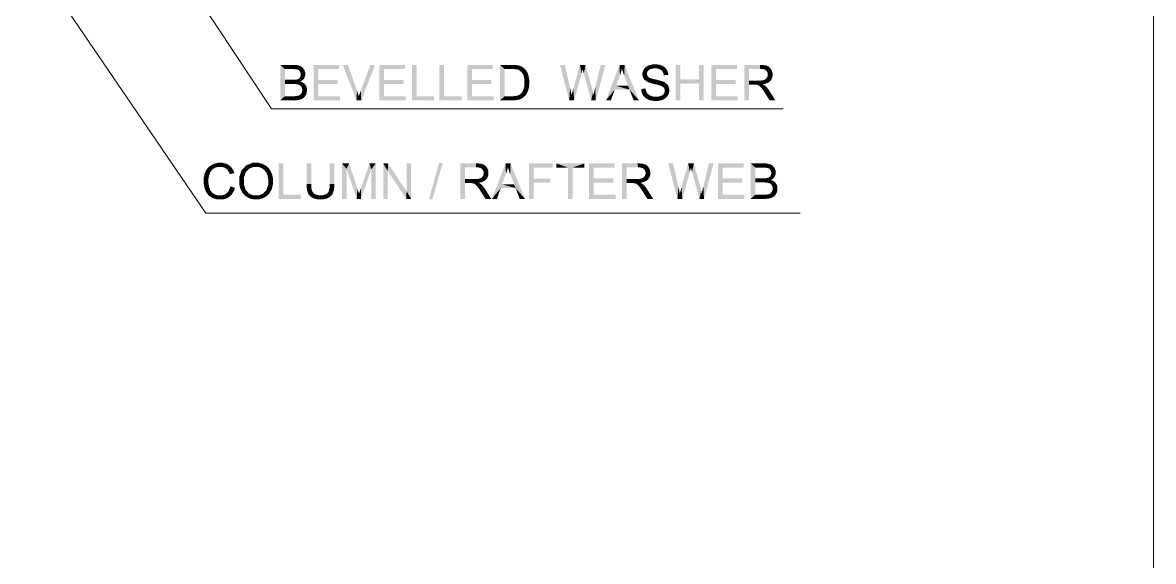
# Model space of a CAD drawing. Header units: millimetres. Extents: x 2 to 579, y 1 to 405.
# Drawn here: x 256.06 to 283.68, y 97.82 to 110.97 of the extents above; entities that cross this region are included whole.
import ezdxf

# ---------------------------------------------------------------- set-up
doc = ezdxf.new("R2010")
doc.units = ezdxf.units.MM
doc.linetypes.add('XKITLINE00', pattern=[0])
doc.layers.add('LinkedObject', color=7, linetype='Continuous', lineweight=0)

# ---------------------------------------------------------------- blocks, each defined once
blk = doc.blocks.new('*A4')
at = {"layer": 'LinkedObject'}
for points in [[(262.358, 109.933), (262.472, 109.468), (262.358, 109.069)], [(262.472, 109.57), (262.472, 109.468), (262.358, 109.933)], [(262.358, 109.933), (262.472, 109.831), (262.472, 109.57)], [(262.645, 109.831), (262.358, 109.933), (262.682, 109.933)], [(262.472, 109.831), (262.358, 109.933), (262.645, 109.831)], [(262.645, 109.831), (262.682, 109.933), (262.692, 109.831)], [(262.682, 109.933), (262.757, 109.825), (262.692, 109.831)], [(262.732, 109.933), (262.757, 109.825), (262.682, 109.933)], [(262.811, 109.92), (262.757, 109.825), (262.732, 109.933)], [(262.757, 109.825), (262.811, 109.92), (262.777, 109.819)], [(262.777, 109.819), (262.811, 109.92), (262.796, 109.813)], [(262.796, 109.813), (262.811, 109.92), (262.841, 109.907)], [(263.283, 109.567), (263.169, 109.069), (263.169, 109.933)], [(263.283, 109.567), (263.169, 109.933), (263.283, 109.831)], [(263.794, 109.831), (263.169, 109.933), (263.794, 109.933)], [(263.283, 109.831), (263.169, 109.933), (263.794, 109.831)], [(264.007, 109.933), (264.218, 109.069), (263.883, 109.933)], [(264.232, 109.305), (264.218, 109.069), (264.007, 109.933)], [(264.674, 109.933), (264.324, 109.305), (264.557, 109.933)], [(264.336, 109.069), (264.324, 109.305), (264.674, 109.933)], [(264.892, 109.567), (264.778, 109.069), (264.778, 109.933)], [(264.892, 109.567), (264.778, 109.933), (264.892, 109.831)], [(265.403, 109.831), (264.778, 109.933), (265.403, 109.933)], [(264.892, 109.831), (264.778, 109.933), (265.403, 109.831)], [(265.689, 109.933), (265.575, 109.069), (265.575, 109.933)], [(265.689, 109.171), (265.575, 109.069), (265.689, 109.933)], [(266.36, 109.933), (266.246, 109.069), (266.246, 109.933)], [(266.36, 109.171), (266.246, 109.069), (266.36, 109.933)], [(267.037, 109.567), (266.923, 109.069), (266.923, 109.933)], [(267.037, 109.567), (266.923, 109.933), (267.037, 109.831)], [(267.548, 109.831), (266.923, 109.933), (267.548, 109.933)], [(267.037, 109.831), (266.923, 109.933), (267.548, 109.831)], [(267.726, 109.933), (267.84, 109.831), (267.726, 109.069)], [(268.021, 109.831), (267.726, 109.933), (268.023, 109.933)], [(267.84, 109.831), (267.726, 109.933), (268.021, 109.831)], [(268.023, 109.933), (268.072, 109.831), (268.021, 109.831)], [(268.074, 109.933), (268.072, 109.831), (268.023, 109.933)], [(268.074, 109.933), (268.146, 109.822), (268.072, 109.831)], [(268.15, 109.927), (268.146, 109.822), (268.074, 109.933)], [(268.177, 109.921), (268.146, 109.822), (268.15, 109.927)], [(268.177, 109.921), (268.169, 109.814), (268.146, 109.822)], [(268.169, 109.814), (268.177, 109.921), (268.201, 109.801)], [(268.277, 109.881), (268.177, 109.921), (268.214, 109.912)], [(268.303, 109.859), (268.177, 109.921), (268.277, 109.881)], [(268.255, 109.752), (268.177, 109.921), (268.303, 109.859)], [(268.201, 109.801), (268.177, 109.921), (268.255, 109.752)], [(269.307, 109.933), (269.416, 109.069), (269.189, 109.933)], [(269.437, 109.367), (269.416, 109.069), (269.307, 109.933)], [(269.677, 109.933), (269.717, 109.727), (269.513, 109.35)], [(269.717, 109.727), (269.677, 109.933), (269.723, 109.748)], [(269.723, 109.748), (269.677, 109.933), (269.736, 109.799)], [(269.736, 109.799), (269.677, 109.933), (269.743, 109.829)], [(269.815, 109.933), (269.743, 109.829), (269.677, 109.933)], [(269.743, 109.829), (269.815, 109.933), (269.745, 109.819)], [(269.745, 109.819), (269.815, 109.933), (269.759, 109.768)], [(269.759, 109.768), (269.815, 109.933), (269.771, 109.727)], [(269.771, 109.727), (269.815, 109.933), (269.938, 109.495)], [(270.299, 109.933), (270.049, 109.378), (270.184, 109.933)], [(270.063, 109.069), (270.049, 109.378), (270.299, 109.933)], [(270.643, 109.933), (270.654, 109.677), (270.311, 109.069)], [(270.654, 109.677), (270.643, 109.933), (270.669, 109.718)], [(270.669, 109.718), (270.643, 109.933), (270.692, 109.801)], [(270.692, 109.801), (270.643, 109.933), (270.701, 109.842)], [(270.766, 109.933), (270.701, 109.842), (270.643, 109.933)], [(270.701, 109.842), (270.766, 109.933), (270.711, 109.807)], [(270.711, 109.807), (270.766, 109.933), (270.742, 109.717)], [(270.742, 109.717), (270.766, 109.933), (270.762, 109.663)], [(270.762, 109.663), (270.766, 109.933), (270.853, 109.424)], [(270.853, 109.424), (270.766, 109.933), (270.888, 109.331)], [(270.888, 109.331), (270.766, 109.933), (271.118, 109.069)], [(271.385, 109.828), (271.314, 109.904), (271.35, 109.918)], [(271.385, 109.933), (271.461, 109.847), (271.35, 109.918)], [(271.35, 109.918), (271.461, 109.847), (271.385, 109.828)], [(271.465, 109.948), (271.461, 109.847), (271.385, 109.933)], [(271.508, 109.948), (271.461, 109.847), (271.465, 109.948)], [(271.461, 109.847), (271.508, 109.948), (271.512, 109.847)], [(271.508, 109.948), (271.562, 109.847), (271.512, 109.847)], [(271.641, 109.932), (271.508, 109.948), (271.556, 109.948)], [(271.677, 109.917), (271.508, 109.948), (271.641, 109.932)], [(271.637, 109.826), (271.508, 109.948), (271.677, 109.917)], [(271.562, 109.847), (271.508, 109.948), (271.637, 109.826)], [(272.132, 109.578), (272.018, 109.069), (272.018, 109.933)], [(272.132, 109.578), (272.018, 109.933), (272.132, 109.933)], [(272.696, 109.933), (272.582, 109.578), (272.582, 109.933)], [(272.582, 109.476), (272.582, 109.578), (272.696, 109.933)], [(272.582, 109.476), (272.696, 109.933), (272.696, 109.069)], [(273.001, 109.567), (272.887, 109.069), (272.887, 109.933)], [(273.001, 109.567), (272.887, 109.933), (273.001, 109.831)], [(273.512, 109.831), (272.887, 109.933), (273.512, 109.933)], [(273.001, 109.831), (272.887, 109.933), (273.512, 109.831)], [(273.806, 109.552), (273.692, 109.069), (273.692, 109.933)], [(273.692, 109.933), (273.806, 109.838), (273.806, 109.552)], [(274.079, 109.838), (273.692, 109.933), (274.074, 109.933)], [(273.806, 109.838), (273.692, 109.933), (274.079, 109.838)], [(274.074, 109.933), (274.127, 109.838), (274.079, 109.838)], [(274.219, 109.922), (274.074, 109.933), (274.132, 109.933)], [(274.249, 109.91), (274.074, 109.933), (274.219, 109.922)], [(274.197, 109.818), (274.074, 109.933), (274.249, 109.91)], [(274.127, 109.838), (274.074, 109.933), (274.197, 109.818)], [(262.841, 109.907), (262.825, 109.791), (262.796, 109.813)], [(262.871, 109.894), (262.825, 109.791), (262.841, 109.907)], [(262.918, 109.853), (262.825, 109.791), (262.871, 109.894)], [(262.935, 109.826), (262.825, 109.791), (262.918, 109.853)], [(262.825, 109.791), (262.935, 109.826), (262.836, 109.774)], [(262.935, 109.826), (262.846, 109.758), (262.836, 109.774)], [(262.845, 109.638), (262.969, 109.712), (262.939, 109.608)], [(262.856, 109.676), (262.969, 109.712), (262.845, 109.638)], [(262.846, 109.758), (262.935, 109.826), (262.856, 109.72)], [(262.856, 109.72), (262.935, 109.826), (262.969, 109.712)], [(262.969, 109.712), (262.856, 109.699), (262.856, 109.72)], [(262.856, 109.699), (262.969, 109.712), (262.856, 109.676)], [(262.969, 109.742), (262.935, 109.826), (262.952, 109.799)], [(262.969, 109.712), (262.935, 109.826), (262.969, 109.742)], [(262.939, 109.608), (262.969, 109.712), (262.954, 109.632)], [(262.954, 109.632), (262.969, 109.712), (262.969, 109.684)], [(267.726, 109.069), (267.84, 109.831), (267.84, 109.171)], [(268.303, 109.859), (268.278, 109.716), (268.255, 109.752)], [(268.338, 109.83), (268.278, 109.716), (268.303, 109.859)], [(268.389, 109.756), (268.278, 109.716), (268.338, 109.83)], [(268.278, 109.716), (268.389, 109.756), (268.3, 109.68)], [(268.3, 109.68), (268.389, 109.756), (268.406, 109.711)], [(268.406, 109.711), (268.322, 109.575), (268.3, 109.68)], [(268.423, 109.666), (268.322, 109.575), (268.406, 109.711)], [(268.44, 109.564), (268.322, 109.575), (268.423, 109.666)], [(269.513, 109.35), (269.717, 109.727), (269.535, 109.069)], [(269.938, 109.495), (269.951, 109.069), (269.771, 109.727)], [(270.311, 109.069), (270.654, 109.677), (270.559, 109.424)], [(271.241, 109.832), (271.204, 109.71), (271.223, 109.804)], [(271.338, 109.79), (271.204, 109.71), (271.241, 109.832)], [(271.223, 109.804), (271.204, 109.71), (271.204, 109.742)], [(271.314, 109.744), (271.204, 109.71), (271.338, 109.79)], [(271.204, 109.71), (271.314, 109.744), (271.314, 109.717)], [(271.314, 109.694), (271.204, 109.71), (271.314, 109.717)], [(271.204, 109.71), (271.314, 109.694), (271.204, 109.68)], [(271.204, 109.68), (271.314, 109.694), (271.219, 109.626)], [(271.219, 109.626), (271.314, 109.694), (271.235, 109.602)], [(271.235, 109.602), (271.314, 109.694), (271.331, 109.655)], [(271.331, 109.655), (271.296, 109.538), (271.235, 109.602)], [(271.26, 109.86), (271.361, 109.809), (271.241, 109.832)], [(271.241, 109.832), (271.361, 109.809), (271.338, 109.79)], [(271.314, 109.904), (271.361, 109.809), (271.26, 109.86)], [(271.348, 109.64), (271.296, 109.538), (271.331, 109.655)], [(271.361, 109.809), (271.314, 109.904), (271.385, 109.828)], [(271.677, 109.917), (271.663, 109.805), (271.637, 109.826)], [(271.714, 109.901), (271.663, 109.805), (271.677, 109.917)], [(271.663, 109.805), (271.714, 109.901), (271.688, 109.784)], [(271.688, 109.784), (271.714, 109.901), (271.79, 109.826)], [(271.79, 109.826), (271.718, 109.722), (271.688, 109.784)], [(271.79, 109.826), (271.714, 109.901), (271.77, 109.856)], [(271.81, 109.796), (271.718, 109.722), (271.79, 109.826)], [(271.831, 109.728), (271.718, 109.722), (271.81, 109.796)], [(271.832, 109.69), (271.718, 109.722), (271.831, 109.728)], [(271.718, 109.722), (271.832, 109.69), (271.723, 109.681)], [(274.249, 109.91), (274.219, 109.799), (274.197, 109.818)], [(274.279, 109.898), (274.219, 109.799), (274.249, 109.91)], [(274.219, 109.799), (274.279, 109.898), (274.242, 109.779)], [(274.242, 109.779), (274.279, 109.898), (274.345, 109.828)], [(274.345, 109.828), (274.264, 109.728), (274.242, 109.779)], [(274.252, 109.638), (274.381, 109.697), (274.322, 109.542)], [(274.264, 109.677), (274.381, 109.697), (274.252, 109.638)], [(274.363, 109.798), (274.264, 109.728), (274.345, 109.828)], [(274.381, 109.733), (274.264, 109.728), (274.363, 109.798)], [(274.381, 109.697), (274.264, 109.728), (274.381, 109.733)], [(274.264, 109.728), (274.381, 109.697), (274.264, 109.698)], [(274.381, 109.697), (274.264, 109.677), (274.264, 109.698)], [(274.345, 109.828), (274.279, 109.898), (274.327, 109.857)], [(274.322, 109.542), (274.381, 109.697), (274.352, 109.574)], [(274.352, 109.574), (274.381, 109.697), (274.381, 109.651)], [(262.358, 109.069), (262.472, 109.468), (262.472, 109.171)], [(262.672, 109.468), (262.472, 109.57), (262.659, 109.57)], [(262.472, 109.468), (262.472, 109.57), (262.672, 109.468)], [(262.713, 109.468), (262.659, 109.57), (262.697, 109.57)], [(262.672, 109.468), (262.659, 109.57), (262.713, 109.468)], [(262.752, 109.575), (262.848, 109.529), (262.697, 109.57)], [(262.697, 109.57), (262.848, 109.529), (262.713, 109.468)], [(262.713, 109.468), (262.848, 109.529), (262.777, 109.461)], [(262.768, 109.58), (262.878, 109.544), (262.752, 109.575)], [(262.848, 109.529), (262.752, 109.575), (262.878, 109.544)], [(262.79, 109.587), (262.878, 109.544), (262.768, 109.58)], [(262.848, 109.529), (262.821, 109.447), (262.777, 109.461)], [(262.823, 109.608), (262.878, 109.544), (262.79, 109.587)], [(262.821, 109.447), (262.848, 109.529), (262.855, 109.422)], [(262.939, 109.608), (262.823, 109.608), (262.845, 109.638)], [(262.924, 109.583), (262.823, 109.608), (262.939, 109.608)], [(262.878, 109.544), (262.823, 109.608), (262.924, 109.583)], [(262.947, 109.478), (262.848, 109.529), (262.887, 109.517)], [(262.855, 109.422), (262.848, 109.529), (262.947, 109.478)], [(262.855, 109.422), (262.947, 109.478), (262.868, 109.404)], [(262.868, 109.404), (262.947, 109.478), (262.88, 109.386)], [(262.88, 109.386), (262.947, 109.478), (262.968, 109.45)], [(262.968, 109.45), (262.893, 109.344), (262.88, 109.386)], [(262.989, 109.423), (262.893, 109.344), (262.968, 109.45)], [(263.01, 109.357), (262.893, 109.344), (262.989, 109.423)], [(263.283, 109.465), (263.169, 109.069), (263.283, 109.567)], [(263.283, 109.171), (263.169, 109.069), (263.283, 109.465)], [(263.762, 109.465), (263.283, 109.567), (263.762, 109.567)], [(263.283, 109.465), (263.283, 109.567), (263.762, 109.465)], [(264.892, 109.465), (264.778, 109.069), (264.892, 109.567)], [(264.892, 109.171), (264.778, 109.069), (264.892, 109.465)], [(265.371, 109.465), (264.892, 109.567), (265.371, 109.567)], [(264.892, 109.465), (264.892, 109.567), (265.371, 109.465)], [(267.037, 109.465), (266.923, 109.069), (267.037, 109.567)], [(267.037, 109.171), (266.923, 109.069), (267.037, 109.465)], [(267.516, 109.465), (267.037, 109.567), (267.516, 109.567)], [(267.037, 109.465), (267.037, 109.567), (267.516, 109.465)], [(268.417, 109.331), (268.299, 109.341), (268.311, 109.376)], [(268.322, 109.459), (268.44, 109.457), (268.311, 109.376)], [(268.311, 109.376), (268.44, 109.457), (268.417, 109.331)], [(268.44, 109.506), (268.322, 109.575), (268.44, 109.564)], [(268.322, 109.575), (268.44, 109.506), (268.322, 109.508)], [(268.44, 109.506), (268.322, 109.459), (268.322, 109.508)], [(268.44, 109.457), (268.322, 109.459), (268.44, 109.506)], [(268.417, 109.331), (268.44, 109.457), (268.428, 109.369)], [(269.448, 109.322), (269.416, 109.069), (269.437, 109.367)], [(269.961, 109.414), (269.951, 109.069), (269.938, 109.495)], [(269.995, 109.261), (269.951, 109.069), (269.961, 109.414)], [(270.049, 109.378), (270.063, 109.069), (270.036, 109.325)], [(270.527, 109.331), (270.311, 109.069), (270.559, 109.424)], [(270.559, 109.424), (270.888, 109.331), (270.527, 109.331)], [(270.853, 109.424), (270.888, 109.331), (270.559, 109.424)], [(271.235, 109.602), (271.296, 109.538), (271.25, 109.578)], [(271.296, 109.538), (271.348, 109.64), (271.327, 109.521)], [(271.327, 109.521), (271.348, 109.64), (271.364, 109.625)], [(271.327, 109.521), (271.364, 109.625), (271.35, 109.509)], [(271.35, 109.509), (271.364, 109.625), (271.434, 109.482)], [(271.434, 109.482), (271.364, 109.625), (271.45, 109.595)], [(271.434, 109.482), (271.45, 109.595), (271.493, 109.467)], [(271.493, 109.467), (271.45, 109.595), (271.52, 109.579)], [(271.493, 109.467), (271.52, 109.579), (271.553, 109.453)], [(271.553, 109.453), (271.52, 109.579), (271.589, 109.563)], [(271.553, 109.453), (271.589, 109.563), (271.629, 109.432)], [(271.629, 109.432), (271.589, 109.563), (271.647, 109.425)], [(271.647, 109.425), (271.589, 109.563), (271.674, 109.415)], [(271.685, 109.536), (271.674, 109.415), (271.589, 109.563)], [(271.711, 109.524), (271.674, 109.415), (271.685, 109.536)], [(271.674, 109.415), (271.711, 109.524), (271.713, 109.389)], [(271.713, 109.389), (271.711, 109.524), (271.749, 109.506)], [(271.713, 109.389), (271.749, 109.506), (271.725, 109.374)], [(271.725, 109.374), (271.749, 109.506), (271.737, 109.359)], [(271.749, 109.506), (271.822, 109.436), (271.737, 109.359)], [(271.737, 109.359), (271.822, 109.436), (271.749, 109.324)], [(271.822, 109.436), (271.749, 109.506), (271.804, 109.462)], [(271.749, 109.324), (271.822, 109.436), (271.84, 109.409)], [(271.749, 109.324), (271.84, 109.409), (271.749, 109.303)], [(271.749, 109.303), (271.84, 109.409), (271.749, 109.283)], [(271.84, 109.409), (271.858, 109.313), (271.749, 109.283)], [(271.858, 109.313), (271.84, 109.409), (271.858, 109.348)], [(272.132, 109.476), (272.018, 109.069), (272.132, 109.578)], [(272.018, 109.069), (272.132, 109.476), (272.132, 109.069)], [(272.132, 109.578), (272.582, 109.476), (272.132, 109.476)], [(272.582, 109.578), (272.582, 109.476), (272.132, 109.578)], [(272.582, 109.476), (272.696, 109.069), (272.582, 109.069)], [(273.001, 109.465), (272.887, 109.069), (273.001, 109.567)], [(273.001, 109.171), (272.887, 109.069), (273.001, 109.465)], [(273.48, 109.465), (273.001, 109.567), (273.48, 109.567)], [(273.001, 109.465), (273.001, 109.567), (273.48, 109.465)], [(273.806, 109.552), (273.806, 109.453), (273.692, 109.069)], [(273.692, 109.069), (273.806, 109.453), (273.806, 109.069)], [(273.938, 109.453), (273.806, 109.552), (274.051, 109.552)], [(273.806, 109.453), (273.806, 109.552), (273.938, 109.453)], [(273.938, 109.453), (274.051, 109.552), (273.96, 109.453)], [(273.96, 109.453), (274.051, 109.552), (273.992, 109.451)], [(273.992, 109.451), (274.051, 109.552), (274.002, 109.449)], [(274.002, 109.449), (274.051, 109.552), (274.015, 109.445)], [(274.015, 109.445), (274.051, 109.552), (274.041, 109.434)], [(274.041, 109.434), (274.051, 109.552), (274.09, 109.552)], [(274.041, 109.434), (274.09, 109.552), (274.054, 109.426)], [(274.09, 109.552), (274.138, 109.462), (274.054, 109.426)], [(274.054, 109.426), (274.138, 109.462), (274.067, 109.418)], [(274.138, 109.462), (274.096, 109.389), (274.067, 109.418)], [(274.152, 109.56), (274.138, 109.462), (274.09, 109.552)], [(274.161, 109.451), (274.096, 109.389), (274.138, 109.462)], [(274.096, 109.389), (274.161, 109.451), (274.112, 109.368)], [(274.112, 109.368), (274.161, 109.451), (274.128, 109.347)], [(274.128, 109.347), (274.161, 109.451), (274.207, 109.419)], [(274.207, 109.419), (274.169, 109.288), (274.128, 109.347)], [(274.138, 109.462), (274.152, 109.56), (274.2, 109.471)], [(274.174, 109.568), (274.322, 109.542), (274.152, 109.56)], [(274.292, 109.511), (274.152, 109.56), (274.322, 109.542)], [(274.2, 109.471), (274.152, 109.56), (274.292, 109.511)], [(274.207, 109.419), (274.161, 109.451), (274.195, 109.43)], [(274.232, 109.396), (274.169, 109.288), (274.207, 109.419)], [(274.279, 109.339), (274.169, 109.288), (274.232, 109.396)], [(274.196, 109.576), (274.322, 109.542), (274.174, 109.568)], [(274.322, 109.542), (274.196, 109.576), (274.229, 109.602)], [(274.241, 109.62), (274.322, 109.542), (274.229, 109.602)], [(274.252, 109.638), (274.322, 109.542), (274.241, 109.62)], [(262.472, 109.171), (262.687, 109.069), (262.358, 109.069)], [(262.688, 109.171), (262.687, 109.069), (262.472, 109.171)], [(262.688, 109.171), (262.728, 109.069), (262.687, 109.069)], [(262.715, 109.171), (262.728, 109.069), (262.688, 109.171)], [(262.754, 109.173), (262.798, 109.076), (262.715, 109.171)], [(262.715, 109.171), (262.798, 109.076), (262.728, 109.069)], [(262.766, 109.175), (262.798, 109.076), (262.754, 109.173)], [(262.827, 109.084), (262.766, 109.175), (262.785, 109.179)], [(262.798, 109.076), (262.766, 109.175), (262.827, 109.084)], [(262.818, 109.191), (262.921, 109.126), (262.785, 109.179)], [(262.785, 109.179), (262.921, 109.126), (262.827, 109.084)], [(262.832, 109.199), (262.921, 109.126), (262.818, 109.191)], [(262.827, 109.084), (262.921, 109.126), (262.855, 109.091)], [(262.921, 109.126), (262.832, 109.199), (262.845, 109.207)], [(262.867, 109.231), (262.94, 109.14), (262.845, 109.207)], [(262.845, 109.207), (262.94, 109.14), (262.921, 109.126)], [(262.855, 109.091), (262.921, 109.126), (262.902, 109.112)], [(262.985, 109.207), (262.867, 109.231), (262.884, 109.263)], [(262.972, 109.181), (262.867, 109.231), (262.985, 109.207)], [(262.94, 109.14), (262.867, 109.231), (262.972, 109.181)], [(262.884, 109.263), (263.01, 109.32), (262.985, 109.207)], [(262.893, 109.299), (263.01, 109.32), (262.884, 109.263)], [(263.01, 109.32), (262.893, 109.344), (263.01, 109.357)], [(262.893, 109.344), (263.01, 109.32), (262.893, 109.32)], [(263.01, 109.32), (262.893, 109.299), (262.893, 109.32)], [(262.985, 109.207), (263.01, 109.32), (262.997, 109.233)], [(262.997, 109.233), (263.01, 109.32), (263.01, 109.289)], [(263.169, 109.069), (263.283, 109.171), (263.814, 109.069)], [(263.814, 109.069), (263.283, 109.171), (263.814, 109.171)], [(264.245, 109.268), (264.218, 109.069), (264.232, 109.305)], [(264.268, 109.197), (264.218, 109.069), (264.245, 109.268)], [(264.277, 109.164), (264.218, 109.069), (264.268, 109.197)], [(264.218, 109.069), (264.277, 109.164), (264.336, 109.069)], [(264.287, 109.199), (264.336, 109.069), (264.277, 109.164)], [(264.31, 109.27), (264.336, 109.069), (264.287, 109.199)], [(264.324, 109.305), (264.336, 109.069), (264.31, 109.27)], [(264.778, 109.069), (264.892, 109.171), (265.422, 109.069)], [(265.422, 109.069), (264.892, 109.171), (265.422, 109.171)], [(265.575, 109.069), (265.689, 109.171), (266.114, 109.069)], [(266.114, 109.069), (265.689, 109.171), (266.114, 109.171)], [(266.246, 109.069), (266.36, 109.171), (266.785, 109.069)], [(266.785, 109.069), (266.36, 109.171), (266.785, 109.171)], [(266.923, 109.069), (267.037, 109.171), (267.568, 109.069)], [(267.568, 109.069), (267.037, 109.171), (267.568, 109.171)], [(267.84, 109.171), (268.037, 109.069), (267.726, 109.069)], [(268.024, 109.171), (268.037, 109.069), (267.84, 109.171)], [(268.024, 109.171), (268.077, 109.069), (268.037, 109.069)], [(268.067, 109.171), (268.077, 109.069), (268.024, 109.171)], [(268.176, 109.084), (268.067, 109.171), (268.134, 109.179)], [(268.146, 109.077), (268.067, 109.171), (268.176, 109.084)], [(268.077, 109.069), (268.067, 109.171), (268.146, 109.077)], [(268.158, 109.187), (268.176, 109.084), (268.134, 109.179)], [(268.183, 109.195), (268.176, 109.084), (268.158, 109.187)], [(268.176, 109.084), (268.183, 109.195), (268.206, 109.091)], [(268.279, 109.127), (268.183, 109.195), (268.222, 109.217)], [(268.258, 109.113), (268.183, 109.195), (268.279, 109.127)], [(268.206, 109.091), (268.183, 109.195), (268.258, 109.113)], [(268.236, 109.232), (268.3, 109.142), (268.222, 109.217)], [(268.222, 109.217), (268.3, 109.142), (268.279, 109.127)], [(268.358, 109.206), (268.236, 109.232), (268.256, 109.252)], [(268.34, 109.181), (268.236, 109.232), (268.358, 109.206)], [(268.3, 109.142), (268.236, 109.232), (268.34, 109.181)], [(268.256, 109.252), (268.417, 109.331), (268.358, 109.206)], [(268.288, 109.307), (268.417, 109.331), (268.256, 109.252)], [(268.299, 109.341), (268.417, 109.331), (268.288, 109.307)], [(268.358, 109.206), (268.417, 109.331), (268.376, 109.231)], [(268.376, 109.231), (268.417, 109.331), (268.405, 109.293)], [(269.466, 109.234), (269.416, 109.069), (269.448, 109.322)], [(269.473, 109.19), (269.416, 109.069), (269.466, 109.234)], [(269.473, 109.19), (269.535, 109.069), (269.416, 109.069)], [(269.49, 109.259), (269.535, 109.069), (269.473, 109.19)], [(269.51, 109.339), (269.535, 109.069), (269.49, 109.259)], [(269.513, 109.35), (269.535, 109.069), (269.51, 109.339)], [(270.006, 109.19), (269.951, 109.069), (269.995, 109.261)], [(270.006, 109.19), (270.063, 109.069), (269.951, 109.069)], [(270.014, 109.231), (270.063, 109.069), (270.006, 109.19)], [(270.036, 109.325), (270.063, 109.069), (270.014, 109.231)], [(270.311, 109.069), (270.527, 109.331), (270.432, 109.069)], [(270.888, 109.331), (271.118, 109.069), (270.988, 109.069)], [(271.284, 109.324), (271.172, 109.347), (271.28, 109.356)], [(271.172, 109.347), (271.22, 109.191), (271.174, 109.303)], [(271.284, 109.324), (271.22, 109.191), (271.172, 109.347)], [(271.174, 109.303), (271.22, 109.191), (271.197, 109.226)], [(271.302, 109.27), (271.22, 109.191), (271.284, 109.324)], [(271.22, 109.191), (271.302, 109.27), (271.242, 109.157)], [(271.242, 109.157), (271.302, 109.27), (271.304, 109.106)], [(271.316, 109.249), (271.304, 109.106), (271.302, 109.27)], [(271.33, 109.229), (271.304, 109.106), (271.316, 109.249)], [(271.33, 109.229), (271.344, 109.089), (271.304, 109.106)], [(271.373, 109.195), (271.344, 109.089), (271.33, 109.229)], [(271.344, 109.089), (271.373, 109.195), (271.383, 109.072)], [(271.403, 109.182), (271.383, 109.072), (271.373, 109.195)], [(271.432, 109.169), (271.383, 109.072), (271.403, 109.182)], [(271.432, 109.169), (271.481, 109.055), (271.383, 109.072)], [(271.498, 109.156), (271.481, 109.055), (271.432, 109.169)], [(271.498, 109.156), (271.54, 109.055), (271.481, 109.055)], [(271.535, 109.156), (271.54, 109.055), (271.498, 109.156)], [(271.535, 109.156), (271.586, 109.055), (271.54, 109.055)], [(271.567, 109.156), (271.586, 109.055), (271.535, 109.156)], [(271.625, 109.166), (271.706, 109.088), (271.567, 109.156)], [(271.567, 109.156), (271.706, 109.088), (271.586, 109.055)], [(271.65, 109.176), (271.799, 109.153), (271.625, 109.166)], [(271.743, 109.105), (271.625, 109.166), (271.799, 109.153)], [(271.706, 109.088), (271.625, 109.166), (271.743, 109.105)], [(271.675, 109.186), (271.799, 109.153), (271.65, 109.176)], [(271.712, 109.212), (271.819, 109.183), (271.675, 109.186)], [(271.675, 109.186), (271.819, 109.183), (271.799, 109.153)], [(271.724, 109.229), (271.839, 109.214), (271.712, 109.212)], [(271.819, 109.183), (271.712, 109.212), (271.839, 109.214)], [(271.736, 109.246), (271.839, 109.214), (271.724, 109.229)], [(271.736, 109.246), (271.858, 109.313), (271.839, 109.214)], [(271.749, 109.283), (271.858, 109.313), (271.736, 109.246)], [(271.839, 109.214), (271.858, 109.313), (271.858, 109.279)], [(272.887, 109.069), (273.001, 109.171), (273.532, 109.069)], [(273.532, 109.069), (273.001, 109.171), (273.532, 109.171)], [(274.169, 109.288), (274.279, 109.339), (274.194, 109.249)], [(274.194, 109.249), (274.279, 109.339), (274.302, 109.304)], [(274.194, 109.249), (274.302, 109.304), (274.308, 109.069)], [(274.308, 109.069), (274.302, 109.304), (274.451, 109.069)], [(271.586, 109.055), (271.706, 109.088), (271.669, 109.071)], [(260.636, 107.465), (260.691, 107.374), (260.563, 107.389)], [(260.684, 107.491), (260.691, 107.374), (260.636, 107.465)], [(260.731, 107.518), (260.841, 107.446), (260.684, 107.491)], [(260.684, 107.491), (260.841, 107.446), (260.758, 107.422)], [(260.691, 107.374), (260.684, 107.491), (260.724, 107.398)], [(260.724, 107.398), (260.684, 107.491), (260.758, 107.422)], [(260.836, 107.544), (260.841, 107.446), (260.731, 107.518)], [(260.893, 107.544), (260.841, 107.446), (260.836, 107.544)], [(260.841, 107.446), (260.893, 107.544), (260.891, 107.446)], [(260.893, 107.544), (260.934, 107.446), (260.891, 107.446)], [(261.067, 107.511), (260.893, 107.544), (260.958, 107.544)], [(261.111, 107.478), (260.893, 107.544), (261.067, 107.511)], [(261.006, 107.424), (260.893, 107.544), (261.111, 107.478)], [(260.934, 107.446), (260.893, 107.544), (261.006, 107.424)], [(261.006, 107.424), (261.111, 107.478), (261.034, 107.403)], [(261.111, 107.478), (261.063, 107.381), (261.034, 107.403)], [(261.063, 107.381), (261.111, 107.478), (261.106, 107.313)], [(261.106, 107.313), (261.111, 107.478), (261.234, 107.292)], [(261.216, 107.352), (261.111, 107.478), (261.155, 107.445)], [(261.234, 107.292), (261.111, 107.478), (261.216, 107.352)], [(261.676, 107.544), (261.469, 107.422), (261.527, 107.483)], [(261.767, 107.544), (261.469, 107.422), (261.676, 107.544)], [(261.707, 107.445), (261.469, 107.422), (261.767, 107.544)], [(261.603, 107.403), (261.469, 107.422), (261.707, 107.445)], [(261.707, 107.445), (261.767, 107.544), (261.768, 107.445)], [(261.767, 107.544), (261.811, 107.445), (261.768, 107.445)], [(261.935, 107.515), (261.767, 107.544), (261.827, 107.544)], [(261.983, 107.486), (261.767, 107.544), (261.935, 107.515)], [(261.888, 107.423), (261.767, 107.544), (261.983, 107.486)], [(261.811, 107.445), (261.767, 107.544), (261.888, 107.423)], [(261.888, 107.423), (261.983, 107.486), (261.922, 107.402)], [(261.983, 107.486), (261.957, 107.38), (261.922, 107.402)], [(261.957, 107.38), (261.983, 107.486), (262.009, 107.319)], [(262.104, 107.378), (261.983, 107.486), (262.031, 107.458)], [(262.129, 107.327), (261.983, 107.486), (262.104, 107.378)], [(262.009, 107.319), (261.983, 107.486), (262.129, 107.327)], [(262.436, 107.529), (262.322, 106.665), (262.322, 107.529)], [(262.436, 106.767), (262.322, 106.665), (262.436, 107.529)], [(263.114, 107.529), (263, 107.03), (263, 107.529)], [(263.114, 107.03), (263, 107.03), (263.114, 107.529)], [(263.679, 107.529), (263.565, 107.03), (263.565, 107.529)], [(263.679, 107.03), (263.565, 107.03), (263.679, 107.529)], [(263.866, 107.529), (263.975, 107.4), (263.866, 106.665)], [(263.975, 107.4), (263.866, 107.529), (264.037, 107.529)], [(263.975, 107.4), (264.037, 107.529), (264.225, 106.665)], [(264.225, 106.665), (264.037, 107.529), (264.241, 106.918)], [(264.536, 107.529), (264.579, 107.388), (264.329, 106.928)], [(264.689, 107.529), (264.579, 107.388), (264.536, 107.529)], [(264.579, 106.665), (264.689, 107.529), (264.689, 106.665)], [(264.579, 107.388), (264.689, 107.529), (264.579, 106.665)], [(264.872, 107.529), (264.982, 107.343), (264.872, 106.665)], [(264.982, 107.343), (264.872, 107.529), (264.989, 107.529)], [(264.982, 107.343), (264.989, 107.529), (265.435, 106.665)], [(265.435, 106.665), (264.989, 107.529), (265.442, 106.851)], [(265.552, 107.529), (265.442, 106.851), (265.442, 107.529)], [(265.552, 106.665), (265.442, 106.851), (265.552, 107.529)], [(266.323, 107.543), (265.987, 106.65), (266.237, 107.543)], [(266.072, 106.65), (265.987, 106.65), (266.323, 107.543)], [(266.866, 107.148), (266.752, 106.665), (266.752, 107.529)], [(266.752, 107.529), (266.866, 107.434), (266.866, 107.148)], [(267.139, 107.434), (266.752, 107.529), (267.135, 107.529)], [(266.866, 107.434), (266.752, 107.529), (267.139, 107.434)], [(267.135, 107.529), (267.187, 107.434), (267.139, 107.434)], [(267.28, 107.517), (267.135, 107.529), (267.192, 107.529)], [(267.31, 107.506), (267.135, 107.529), (267.28, 107.517)], [(267.257, 107.414), (267.135, 107.529), (267.31, 107.506)], [(267.187, 107.434), (267.135, 107.529), (267.257, 107.414)], [(267.31, 107.506), (267.28, 107.394), (267.257, 107.414)], [(267.34, 107.494), (267.28, 107.394), (267.31, 107.506)], [(267.28, 107.394), (267.34, 107.494), (267.302, 107.375)], [(267.302, 107.375), (267.34, 107.494), (267.406, 107.423)], [(267.406, 107.423), (267.34, 107.494), (267.388, 107.453)], [(267.858, 107.529), (267.87, 107.273), (267.527, 106.665)], [(267.87, 107.273), (267.858, 107.529), (267.885, 107.314)], [(267.885, 107.314), (267.858, 107.529), (267.908, 107.397)], [(267.908, 107.397), (267.858, 107.529), (267.916, 107.438)], [(267.981, 107.529), (267.916, 107.438), (267.858, 107.529)], [(267.916, 107.438), (267.981, 107.529), (267.927, 107.403)], [(267.927, 107.403), (267.981, 107.529), (267.957, 107.313)], [(267.957, 107.313), (267.981, 107.529), (267.978, 107.258)], [(267.978, 107.258), (267.981, 107.529), (268.068, 107.02)], [(268.068, 107.02), (267.981, 107.529), (268.104, 106.927)], [(268.104, 106.927), (267.981, 107.529), (268.334, 106.665)], [(268.546, 107.159), (268.432, 106.665), (268.432, 107.529)], [(268.546, 107.159), (268.432, 107.529), (268.546, 107.427)], [(269.014, 107.427), (268.432, 107.529), (269.014, 107.529)], [(268.546, 107.427), (268.432, 107.529), (269.014, 107.427)], [(269.098, 107.529), (269.382, 107.427), (269.098, 107.427)], [(269.496, 107.427), (269.382, 107.427), (269.098, 107.529)], [(269.496, 107.427), (269.098, 107.529), (269.782, 107.529)], [(269.496, 107.427), (269.782, 107.529), (269.782, 107.427)], [(270.015, 107.163), (269.901, 106.665), (269.901, 107.529)], [(270.015, 107.163), (269.901, 107.529), (270.015, 107.427)], [(270.526, 107.427), (269.901, 107.529), (270.526, 107.529)], [(270.015, 107.427), (269.901, 107.529), (270.526, 107.427)], [(270.82, 107.148), (270.706, 106.665), (270.706, 107.529)], [(270.706, 107.529), (270.82, 107.434), (270.82, 107.148)], [(271.093, 107.434), (270.706, 107.529), (271.088, 107.529)], [(270.82, 107.434), (270.706, 107.529), (271.093, 107.434)], [(271.088, 107.529), (271.141, 107.434), (271.093, 107.434)], [(271.233, 107.517), (271.088, 107.529), (271.146, 107.529)], [(271.263, 107.506), (271.088, 107.529), (271.233, 107.517)], [(271.211, 107.414), (271.088, 107.529), (271.263, 107.506)], [(271.141, 107.434), (271.088, 107.529), (271.211, 107.414)], [(271.263, 107.506), (271.233, 107.394), (271.211, 107.414)], [(271.294, 107.494), (271.233, 107.394), (271.263, 107.506)], [(271.233, 107.394), (271.294, 107.494), (271.256, 107.375)], [(271.256, 107.375), (271.294, 107.494), (271.359, 107.423)], [(271.359, 107.423), (271.294, 107.494), (271.341, 107.453)], [(271.95, 107.529), (272.059, 106.665), (271.832, 107.529)], [(272.08, 106.962), (272.059, 106.665), (271.95, 107.529)], [(272.32, 107.529), (272.36, 107.323), (272.156, 106.945)], [(272.36, 107.323), (272.32, 107.529), (272.366, 107.344)], [(272.366, 107.344), (272.32, 107.529), (272.379, 107.395)], [(272.379, 107.395), (272.32, 107.529), (272.386, 107.425)], [(272.458, 107.529), (272.386, 107.425), (272.32, 107.529)], [(272.386, 107.425), (272.458, 107.529), (272.388, 107.415)], [(272.388, 107.415), (272.458, 107.529), (272.402, 107.364)], [(272.402, 107.364), (272.458, 107.529), (272.414, 107.323)], [(272.414, 107.323), (272.458, 107.529), (272.581, 107.091)], [(272.942, 107.529), (272.692, 106.973), (272.827, 107.529)], [(272.706, 106.665), (272.692, 106.973), (272.942, 107.529)], [(273.165, 107.163), (273.051, 106.665), (273.051, 107.529)], [(273.165, 107.163), (273.051, 107.529), (273.165, 107.427)], [(273.675, 107.427), (273.051, 107.529), (273.675, 107.529)], [(273.165, 107.427), (273.051, 107.529), (273.675, 107.427)], [(273.848, 107.529), (273.962, 107.064), (273.848, 106.665)], [(273.962, 107.166), (273.962, 107.064), (273.848, 107.529)], [(273.848, 107.529), (273.962, 107.427), (273.962, 107.166)], [(274.135, 107.427), (273.848, 107.529), (274.172, 107.529)], [(273.962, 107.427), (273.848, 107.529), (274.135, 107.427)], [(274.135, 107.427), (274.172, 107.529), (274.182, 107.427)], [(274.172, 107.529), (274.248, 107.421), (274.182, 107.427)], [(274.222, 107.529), (274.248, 107.421), (274.172, 107.529)], [(274.301, 107.516), (274.248, 107.421), (274.222, 107.529)], [(274.248, 107.421), (274.301, 107.516), (274.267, 107.415)], [(274.267, 107.415), (274.301, 107.516), (274.286, 107.409)], [(274.286, 107.409), (274.301, 107.516), (274.331, 107.503)], [(274.331, 107.503), (274.316, 107.386), (274.286, 107.409)], [(274.361, 107.49), (274.316, 107.386), (274.331, 107.503)], [(274.408, 107.449), (274.316, 107.386), (274.361, 107.49)], [(274.425, 107.422), (274.316, 107.386), (274.408, 107.449)], [(260.617, 107.23), (260.486, 107.171), (260.511, 107.289)], [(260.603, 107.147), (260.486, 107.171), (260.617, 107.23)], [(260.486, 107.171), (260.603, 107.147), (260.486, 107.103)], [(260.63, 107.27), (260.511, 107.289), (260.537, 107.339)], [(260.617, 107.23), (260.511, 107.289), (260.63, 107.27)], [(260.563, 107.389), (260.691, 107.374), (260.537, 107.339)], [(260.537, 107.339), (260.691, 107.374), (260.644, 107.31)], [(260.63, 107.27), (260.537, 107.339), (260.644, 107.31)], [(261.106, 107.313), (261.234, 107.292), (261.121, 107.266)], [(261.469, 107.422), (261.354, 107.085), (261.412, 107.361)], [(261.515, 107.32), (261.354, 107.085), (261.469, 107.422)], [(261.412, 107.361), (261.354, 107.085), (261.354, 107.193)], [(261.471, 107.181), (261.354, 107.085), (261.515, 107.32)], [(261.354, 107.085), (261.471, 107.181), (261.471, 107.084)], [(261.469, 107.422), (261.603, 107.403), (261.559, 107.362)], [(261.515, 107.32), (261.469, 107.422), (261.559, 107.362)], [(262.009, 107.319), (262.129, 107.327), (262.027, 107.28)], [(262.129, 107.327), (262.045, 107.241), (262.027, 107.28)], [(262.045, 107.241), (262.129, 107.327), (262.062, 107.149)], [(262.062, 107.149), (262.129, 107.327), (262.18, 107.16)], [(262.062, 107.096), (262.18, 107.16), (262.18, 107.095)], [(262.062, 107.149), (262.18, 107.16), (262.062, 107.096)], [(262.18, 107.16), (262.129, 107.327), (262.155, 107.276)], [(263.866, 106.665), (263.975, 107.4), (263.975, 106.665)], [(264.329, 106.928), (264.579, 107.388), (264.328, 106.665)], [(264.872, 106.665), (264.982, 107.343), (264.982, 106.665)], [(267.234, 107.164), (267.382, 107.138), (267.212, 107.156)], [(267.256, 107.172), (267.382, 107.138), (267.234, 107.164)], [(267.382, 107.138), (267.256, 107.172), (267.29, 107.198)], [(267.301, 107.216), (267.382, 107.138), (267.29, 107.198)], [(267.313, 107.234), (267.382, 107.138), (267.301, 107.216)], [(267.406, 107.423), (267.324, 107.324), (267.302, 107.375)], [(267.313, 107.234), (267.442, 107.293), (267.382, 107.138)], [(267.324, 107.273), (267.442, 107.293), (267.313, 107.234)], [(267.424, 107.394), (267.324, 107.324), (267.406, 107.423)], [(267.442, 107.329), (267.324, 107.324), (267.424, 107.394)], [(267.442, 107.293), (267.324, 107.324), (267.442, 107.329)], [(267.324, 107.324), (267.442, 107.293), (267.324, 107.294)], [(267.442, 107.293), (267.324, 107.273), (267.324, 107.294)], [(267.382, 107.138), (267.442, 107.293), (267.412, 107.17)], [(267.412, 107.17), (267.442, 107.293), (267.442, 107.247)], [(267.527, 106.665), (267.87, 107.273), (267.774, 107.02)], [(268.546, 107.057), (268.432, 106.665), (268.546, 107.159)], [(268.951, 107.057), (268.546, 107.159), (268.951, 107.159)], [(268.546, 107.057), (268.546, 107.159), (268.951, 107.057)], [(269.382, 106.665), (269.496, 107.427), (269.496, 106.665)], [(269.382, 107.427), (269.496, 107.427), (269.382, 106.665)], [(270.015, 107.061), (269.901, 106.665), (270.015, 107.163)], [(270.494, 107.061), (270.015, 107.163), (270.494, 107.163)], [(270.015, 107.061), (270.015, 107.163), (270.494, 107.061)], [(271.188, 107.164), (271.336, 107.138), (271.166, 107.156)], [(271.21, 107.172), (271.336, 107.138), (271.188, 107.164)], [(271.336, 107.138), (271.21, 107.172), (271.243, 107.198)], [(271.255, 107.216), (271.336, 107.138), (271.243, 107.198)], [(271.266, 107.234), (271.336, 107.138), (271.255, 107.216)], [(271.359, 107.423), (271.278, 107.324), (271.256, 107.375)], [(271.266, 107.234), (271.395, 107.293), (271.336, 107.138)], [(271.278, 107.273), (271.395, 107.293), (271.266, 107.234)], [(271.377, 107.394), (271.278, 107.324), (271.359, 107.423)], [(271.395, 107.329), (271.278, 107.324), (271.377, 107.394)], [(271.395, 107.293), (271.278, 107.324), (271.395, 107.329)], [(271.278, 107.324), (271.395, 107.293), (271.278, 107.294)], [(271.395, 107.293), (271.278, 107.273), (271.278, 107.294)], [(271.336, 107.138), (271.395, 107.293), (271.366, 107.17)], [(271.366, 107.17), (271.395, 107.293), (271.395, 107.247)], [(272.156, 106.945), (272.36, 107.323), (272.178, 106.665)], [(272.581, 107.091), (272.594, 106.665), (272.414, 107.323)], [(273.165, 107.061), (273.051, 106.665), (273.165, 107.163)], [(273.643, 107.061), (273.165, 107.163), (273.643, 107.163)], [(273.165, 107.061), (273.165, 107.163), (273.643, 107.061)], [(274.162, 107.064), (273.962, 107.166), (274.149, 107.166)], [(273.962, 107.064), (273.962, 107.166), (274.162, 107.064)], [(274.204, 107.064), (274.149, 107.166), (274.188, 107.166)], [(274.162, 107.064), (274.149, 107.166), (274.204, 107.064)], [(274.242, 107.171), (274.338, 107.125), (274.188, 107.166)], [(274.188, 107.166), (274.338, 107.125), (274.204, 107.064)], [(274.259, 107.176), (274.369, 107.14), (274.242, 107.171)], [(274.338, 107.125), (274.242, 107.171), (274.369, 107.14)], [(274.281, 107.183), (274.369, 107.14), (274.259, 107.176)], [(274.313, 107.204), (274.369, 107.14), (274.281, 107.183)], [(274.429, 107.204), (274.313, 107.204), (274.336, 107.234)], [(274.414, 107.179), (274.313, 107.204), (274.429, 107.204)], [(274.369, 107.14), (274.313, 107.204), (274.414, 107.179)], [(274.316, 107.386), (274.425, 107.422), (274.326, 107.37)], [(274.425, 107.422), (274.336, 107.354), (274.326, 107.37)], [(274.336, 107.354), (274.425, 107.422), (274.347, 107.316)], [(274.336, 107.234), (274.459, 107.308), (274.429, 107.204)], [(274.347, 107.272), (274.459, 107.308), (274.336, 107.234)], [(274.347, 107.316), (274.425, 107.422), (274.459, 107.308)], [(274.459, 107.308), (274.347, 107.294), (274.347, 107.316)], [(274.347, 107.294), (274.459, 107.308), (274.347, 107.272)], [(274.459, 107.338), (274.425, 107.422), (274.442, 107.395)], [(274.459, 107.308), (274.425, 107.422), (274.459, 107.338)], [(274.429, 107.204), (274.459, 107.308), (274.444, 107.228)], [(274.444, 107.228), (274.459, 107.308), (274.459, 107.28)], [(260.486, 107.103), (260.603, 107.147), (260.603, 107.104)], [(260.603, 107.104), (260.486, 107.042), (260.486, 107.103)], [(260.603, 107.049), (260.486, 107.042), (260.603, 107.104)], [(260.603, 107.049), (260.531, 106.872), (260.486, 107.042)], [(260.486, 107.042), (260.531, 106.872), (260.508, 106.926)], [(260.619, 106.953), (260.531, 106.872), (260.603, 107.049)], [(260.531, 106.872), (260.619, 106.953), (260.635, 106.911)], [(260.651, 106.87), (260.531, 106.872), (260.635, 106.911)], [(261.078, 106.831), (261.248, 106.939), (261.119, 106.724)], [(261.123, 106.913), (261.248, 106.939), (261.078, 106.831)], [(261.119, 106.724), (261.248, 106.939), (261.166, 106.761)], [(261.248, 106.939), (261.123, 106.913), (261.134, 106.968)], [(261.166, 106.761), (261.248, 106.939), (261.231, 106.868)], [(261.354, 107.085), (261.471, 107.006), (261.354, 107.029)], [(261.471, 107.006), (261.354, 107.085), (261.471, 107.084)], [(261.354, 107.029), (261.471, 107.006), (261.379, 106.921)], [(261.379, 106.921), (261.471, 107.006), (261.403, 106.87)], [(261.403, 106.87), (261.471, 107.006), (261.513, 106.883)], [(261.513, 106.883), (261.501, 106.739), (261.403, 106.87)], [(261.555, 106.838), (261.501, 106.739), (261.513, 106.883)], [(262.127, 106.86), (261.979, 106.839), (262.021, 106.884)], [(262.021, 106.884), (262.18, 107.095), (262.127, 106.86)], [(262.062, 107.013), (262.18, 107.095), (262.021, 106.884)], [(262.18, 107.095), (262.062, 107.013), (262.062, 107.096)], [(262.127, 106.86), (262.18, 107.095), (262.153, 106.912)], [(262.153, 106.912), (262.18, 107.095), (262.18, 107.03)], [(263.114, 107.03), (263, 106.961), (263, 107.03)], [(263.114, 106.974), (263, 106.961), (263.114, 107.03)], [(263.114, 106.974), (263.033, 106.813), (263, 106.961)], [(263, 106.961), (263.033, 106.813), (263.016, 106.853)], [(263.124, 106.891), (263.033, 106.813), (263.114, 106.974)], [(263.033, 106.813), (263.124, 106.891), (263.135, 106.864)], [(263.538, 106.839), (263.679, 107.03), (263.649, 106.823)], [(263.565, 106.949), (263.679, 107.03), (263.538, 106.839)], [(263.679, 107.03), (263.565, 106.949), (263.565, 107.03)], [(263.649, 106.823), (263.679, 107.03), (263.664, 106.861)], [(263.664, 106.861), (263.679, 107.03), (263.679, 106.965)], [(264.255, 106.875), (264.225, 106.665), (264.241, 106.918)], [(264.313, 106.883), (264.328, 106.665), (264.29, 106.813)], [(264.329, 106.928), (264.328, 106.665), (264.313, 106.883)], [(266.866, 107.148), (266.866, 107.049), (266.752, 106.665)], [(266.752, 106.665), (266.866, 107.049), (266.866, 106.665)], [(266.999, 107.049), (266.866, 107.148), (267.112, 107.148)], [(266.866, 107.049), (266.866, 107.148), (266.999, 107.049)], [(266.999, 107.049), (267.112, 107.148), (267.021, 107.049)], [(267.021, 107.049), (267.112, 107.148), (267.052, 107.046)], [(267.052, 107.046), (267.112, 107.148), (267.062, 107.044)], [(267.062, 107.044), (267.112, 107.148), (267.075, 107.041)], [(267.075, 107.041), (267.112, 107.148), (267.101, 107.03)], [(267.101, 107.03), (267.112, 107.148), (267.151, 107.148)], [(267.101, 107.03), (267.151, 107.148), (267.114, 107.021)], [(267.151, 107.148), (267.199, 107.058), (267.114, 107.021)], [(267.114, 107.021), (267.199, 107.058), (267.127, 107.013)], [(267.199, 107.058), (267.156, 106.984), (267.127, 107.013)], [(267.212, 107.156), (267.199, 107.058), (267.151, 107.148)], [(267.221, 107.047), (267.156, 106.984), (267.199, 107.058)], [(267.156, 106.984), (267.221, 107.047), (267.172, 106.964)], [(267.172, 106.964), (267.221, 107.047), (267.188, 106.943)], [(267.188, 106.943), (267.221, 107.047), (267.268, 107.015)], [(267.268, 107.015), (267.23, 106.884), (267.188, 106.943)], [(267.199, 107.058), (267.212, 107.156), (267.261, 107.067)], [(267.352, 107.107), (267.212, 107.156), (267.382, 107.138)], [(267.261, 107.067), (267.212, 107.156), (267.352, 107.107)], [(267.268, 107.015), (267.221, 107.047), (267.256, 107.026)], [(267.293, 106.992), (267.23, 106.884), (267.268, 107.015)], [(267.34, 106.935), (267.23, 106.884), (267.293, 106.992)], [(267.23, 106.884), (267.34, 106.935), (267.255, 106.845)], [(267.255, 106.845), (267.34, 106.935), (267.362, 106.9)], [(267.255, 106.845), (267.362, 106.9), (267.369, 106.665)], [(267.369, 106.665), (267.362, 106.9), (267.511, 106.665)], [(267.742, 106.927), (267.527, 106.665), (267.774, 107.02)], [(267.527, 106.665), (267.742, 106.927), (267.647, 106.665)], [(267.774, 107.02), (268.104, 106.927), (267.742, 106.927)], [(268.068, 107.02), (268.104, 106.927), (267.774, 107.02)], [(268.104, 106.927), (268.334, 106.665), (268.204, 106.665)], [(268.432, 106.665), (268.546, 107.057), (268.546, 106.665)], [(270.015, 106.767), (269.901, 106.665), (270.015, 107.061)], [(270.82, 107.148), (270.82, 107.049), (270.706, 106.665)], [(270.706, 106.665), (270.82, 107.049), (270.82, 106.665)], [(270.952, 107.049), (270.82, 107.148), (271.065, 107.148)], [(270.82, 107.049), (270.82, 107.148), (270.952, 107.049)], [(270.952, 107.049), (271.065, 107.148), (270.974, 107.049)], [(270.974, 107.049), (271.065, 107.148), (271.006, 107.046)], [(271.006, 107.046), (271.065, 107.148), (271.016, 107.044)], [(271.016, 107.044), (271.065, 107.148), (271.029, 107.041)], [(271.029, 107.041), (271.065, 107.148), (271.055, 107.03)], [(271.055, 107.03), (271.065, 107.148), (271.104, 107.148)], [(271.055, 107.03), (271.104, 107.148), (271.068, 107.021)], [(271.104, 107.148), (271.152, 107.058), (271.068, 107.021)], [(271.068, 107.021), (271.152, 107.058), (271.081, 107.013)], [(271.152, 107.058), (271.11, 106.984), (271.081, 107.013)], [(271.166, 107.156), (271.152, 107.058), (271.104, 107.148)], [(271.175, 107.047), (271.11, 106.984), (271.152, 107.058)], [(271.11, 106.984), (271.175, 107.047), (271.126, 106.964)], [(271.126, 106.964), (271.175, 107.047), (271.142, 106.943)], [(271.142, 106.943), (271.175, 107.047), (271.221, 107.015)], [(271.221, 107.015), (271.183, 106.884), (271.142, 106.943)], [(271.152, 107.058), (271.166, 107.156), (271.214, 107.067)], [(271.306, 107.107), (271.166, 107.156), (271.336, 107.138)], [(271.214, 107.067), (271.166, 107.156), (271.306, 107.107)], [(271.221, 107.015), (271.175, 107.047), (271.209, 107.026)], [(271.246, 106.992), (271.183, 106.884), (271.221, 107.015)], [(271.293, 106.935), (271.183, 106.884), (271.246, 106.992)], [(271.183, 106.884), (271.293, 106.935), (271.208, 106.845)], [(271.208, 106.845), (271.293, 106.935), (271.316, 106.9)], [(271.208, 106.845), (271.316, 106.9), (271.322, 106.665)], [(271.322, 106.665), (271.316, 106.9), (271.465, 106.665)], [(272.091, 106.918), (272.059, 106.665), (272.08, 106.962)], [(272.109, 106.83), (272.059, 106.665), (272.091, 106.918)], [(272.153, 106.935), (272.178, 106.665), (272.133, 106.855)], [(272.156, 106.945), (272.178, 106.665), (272.153, 106.935)], [(272.604, 107.01), (272.594, 106.665), (272.581, 107.091)], [(272.638, 106.857), (272.594, 106.665), (272.604, 107.01)], [(272.679, 106.92), (272.706, 106.665), (272.657, 106.827)], [(272.692, 106.973), (272.706, 106.665), (272.679, 106.92)], [(273.165, 106.767), (273.051, 106.665), (273.165, 107.061)], [(273.848, 106.665), (273.962, 107.064), (273.962, 106.767)], [(274.204, 107.064), (274.338, 107.125), (274.267, 107.057)], [(274.338, 107.125), (274.311, 107.042), (274.267, 107.057)], [(274.311, 107.042), (274.338, 107.125), (274.346, 107.017)], [(274.438, 107.074), (274.338, 107.125), (274.378, 107.113)], [(274.346, 107.017), (274.338, 107.125), (274.438, 107.074)], [(274.346, 107.017), (274.438, 107.074), (274.358, 107)], [(274.358, 107), (274.438, 107.074), (274.371, 106.982)], [(274.371, 106.982), (274.438, 107.074), (274.459, 107.046)], [(274.459, 107.046), (274.383, 106.94), (274.371, 106.982)], [(274.374, 106.858), (274.501, 106.915), (274.475, 106.803)], [(274.383, 106.895), (274.501, 106.915), (274.374, 106.858)], [(274.48, 107.018), (274.383, 106.94), (274.459, 107.046)], [(274.501, 106.953), (274.383, 106.94), (274.48, 107.018)], [(274.501, 106.915), (274.383, 106.94), (274.501, 106.953)], [(274.383, 106.94), (274.501, 106.915), (274.383, 106.915)], [(274.501, 106.915), (274.383, 106.895), (274.383, 106.915)], [(274.475, 106.803), (274.501, 106.915), (274.488, 106.829)], [(274.488, 106.829), (274.501, 106.915), (274.501, 106.885)], [(260.531, 106.872), (260.664, 106.707), (260.554, 106.818)], [(260.651, 106.87), (260.664, 106.707), (260.531, 106.872)], [(260.554, 106.818), (260.664, 106.707), (260.621, 106.736)], [(260.701, 106.809), (260.664, 106.707), (260.651, 106.87)], [(260.664, 106.707), (260.701, 106.809), (260.735, 106.789)], [(260.769, 106.768), (260.664, 106.707), (260.735, 106.789)], [(260.769, 106.768), (260.891, 106.65), (260.664, 106.707)], [(260.664, 106.707), (260.891, 106.65), (260.708, 106.679)], [(260.708, 106.679), (260.891, 106.65), (260.821, 106.65)], [(260.842, 106.748), (260.891, 106.65), (260.769, 106.768)], [(260.891, 106.65), (260.842, 106.748), (260.882, 106.748)], [(260.93, 106.748), (260.891, 106.65), (260.882, 106.748)], [(260.93, 106.748), (261.119, 106.724), (260.891, 106.65)], [(260.891, 106.65), (261.119, 106.724), (260.959, 106.65)], [(261.011, 106.776), (261.119, 106.724), (260.93, 106.748)], [(260.959, 106.65), (261.119, 106.724), (261.073, 106.687)], [(261.119, 106.724), (261.011, 106.776), (261.044, 106.803)], [(261.078, 106.831), (261.119, 106.724), (261.044, 106.803)], [(261.403, 106.87), (261.501, 106.739), (261.428, 106.819)], [(261.501, 106.739), (261.555, 106.838), (261.549, 106.709)], [(261.549, 106.709), (261.555, 106.838), (261.597, 106.793)], [(261.597, 106.793), (261.767, 106.65), (261.549, 106.709)], [(261.549, 106.709), (261.767, 106.65), (261.597, 106.68)], [(261.703, 106.748), (261.767, 106.65), (261.597, 106.793)], [(261.597, 106.68), (261.767, 106.65), (261.706, 106.65)], [(261.767, 106.65), (261.703, 106.748), (261.766, 106.748)], [(261.831, 106.748), (261.767, 106.65), (261.766, 106.748)], [(261.767, 106.65), (261.831, 106.748), (261.823, 106.65)], [(261.823, 106.65), (261.831, 106.748), (261.928, 106.677)], [(261.977, 106.704), (261.831, 106.748), (261.937, 106.793)], [(261.928, 106.677), (261.831, 106.748), (261.977, 106.704)], [(261.979, 106.839), (262.025, 106.73), (261.937, 106.793)], [(261.937, 106.793), (262.025, 106.73), (261.977, 106.704)], [(262.1, 106.809), (261.979, 106.839), (262.127, 106.86)], [(262.025, 106.73), (261.979, 106.839), (262.1, 106.809)], [(262.322, 106.665), (262.436, 106.767), (262.862, 106.665)], [(262.862, 106.665), (262.436, 106.767), (262.862, 106.767)], [(263.145, 106.838), (263.033, 106.813), (263.135, 106.864)], [(263.145, 106.838), (263.143, 106.692), (263.033, 106.813)], [(263.033, 106.813), (263.143, 106.692), (263.049, 106.774)], [(263.049, 106.774), (263.143, 106.692), (263.104, 106.713)], [(263.181, 106.796), (263.143, 106.692), (263.145, 106.838)], [(263.143, 106.692), (263.181, 106.796), (263.207, 106.782)], [(263.232, 106.767), (263.143, 106.692), (263.207, 106.782)], [(263.232, 106.767), (263.341, 106.65), (263.143, 106.692)], [(263.143, 106.692), (263.341, 106.65), (263.182, 106.671)], [(263.182, 106.671), (263.341, 106.65), (263.281, 106.65)], [(263.295, 106.753), (263.341, 106.65), (263.232, 106.767)], [(263.341, 106.65), (263.295, 106.753), (263.331, 106.753)], [(263.394, 106.753), (263.341, 106.65), (263.331, 106.753)], [(263.341, 106.65), (263.394, 106.753), (263.404, 106.65)], [(263.543, 106.698), (263.394, 106.753), (263.484, 106.782)], [(263.505, 106.674), (263.394, 106.753), (263.543, 106.698)], [(263.404, 106.65), (263.394, 106.753), (263.505, 106.674)], [(263.511, 106.81), (263.582, 106.722), (263.484, 106.782)], [(263.484, 106.782), (263.582, 106.722), (263.543, 106.698)], [(263.649, 106.823), (263.511, 106.81), (263.538, 106.839)], [(263.635, 106.785), (263.511, 106.81), (263.649, 106.823)], [(263.582, 106.722), (263.511, 106.81), (263.635, 106.785)], [(264.276, 106.811), (264.225, 106.665), (264.255, 106.875)], [(264.282, 106.79), (264.225, 106.665), (264.276, 106.811)], [(264.225, 106.665), (264.282, 106.79), (264.328, 106.665)], [(264.29, 106.813), (264.328, 106.665), (264.282, 106.79)], [(265.442, 106.851), (265.552, 106.665), (265.435, 106.665)], [(269.901, 106.665), (270.015, 106.767), (270.546, 106.665)], [(270.546, 106.665), (270.015, 106.767), (270.546, 106.767)], [(272.116, 106.786), (272.059, 106.665), (272.109, 106.83)], [(272.116, 106.786), (272.178, 106.665), (272.059, 106.665)], [(272.133, 106.855), (272.178, 106.665), (272.116, 106.786)], [(272.649, 106.786), (272.594, 106.665), (272.638, 106.857)], [(272.649, 106.786), (272.706, 106.665), (272.594, 106.665)], [(272.657, 106.827), (272.706, 106.665), (272.649, 106.786)], [(273.051, 106.665), (273.165, 106.767), (273.695, 106.665)], [(273.695, 106.665), (273.165, 106.767), (273.695, 106.767)], [(273.962, 106.767), (274.178, 106.665), (273.848, 106.665)], [(274.178, 106.767), (274.178, 106.665), (273.962, 106.767)], [(274.178, 106.767), (274.219, 106.665), (274.178, 106.665)], [(274.206, 106.767), (274.219, 106.665), (274.178, 106.767)], [(274.245, 106.769), (274.289, 106.672), (274.206, 106.767)], [(274.206, 106.767), (274.289, 106.672), (274.219, 106.665)], [(274.256, 106.771), (274.289, 106.672), (274.245, 106.769)], [(274.317, 106.679), (274.256, 106.771), (274.276, 106.775)], [(274.289, 106.672), (274.256, 106.771), (274.317, 106.679)], [(274.309, 106.786), (274.412, 106.722), (274.276, 106.775)], [(274.276, 106.775), (274.412, 106.722), (274.317, 106.679)], [(274.322, 106.795), (274.412, 106.722), (274.309, 106.786)], [(274.317, 106.679), (274.412, 106.722), (274.345, 106.687)], [(274.412, 106.722), (274.322, 106.795), (274.335, 106.803)], [(274.357, 106.827), (274.43, 106.736), (274.335, 106.803)], [(274.335, 106.803), (274.43, 106.736), (274.412, 106.722)], [(274.345, 106.687), (274.412, 106.722), (274.393, 106.708)], [(274.475, 106.803), (274.357, 106.827), (274.374, 106.858)], [(274.462, 106.776), (274.357, 106.827), (274.475, 106.803)], [(274.43, 106.736), (274.357, 106.827), (274.462, 106.776)]]:
    blk.add_hatch(color=7, dxfattribs=at).paths.add_polyline_path(points, flags=17)
at = {"layer": 'LinkedObject', "color": 2, "linetype": 'XKITLINE00', "lineweight": 0}
blk.add_line((283.682, 133.563), (283.682, 62.071), dxfattribs=at)
at = {"layer": 'LinkedObject', "color": 6, "linetype": 'XKITLINE00', "lineweight": 0}
for p, q in [((257.578, 115.752), (262.144, 108.859)), ((256.064, 112.872), (260.538, 106.314)), ((262.144, 108.859), (274.641, 108.859)), ((260.538, 106.314), (275.052, 106.314))]:
    blk.add_line(p, q, dxfattribs=at)

msp = doc.modelspace()

# ---------------------------------------------------------------- block references
at = {"lineweight": 0}
msp.add_blockref('*A4', (0, 0), dxfattribs=at)

doc.saveas('drawing.dxf')
